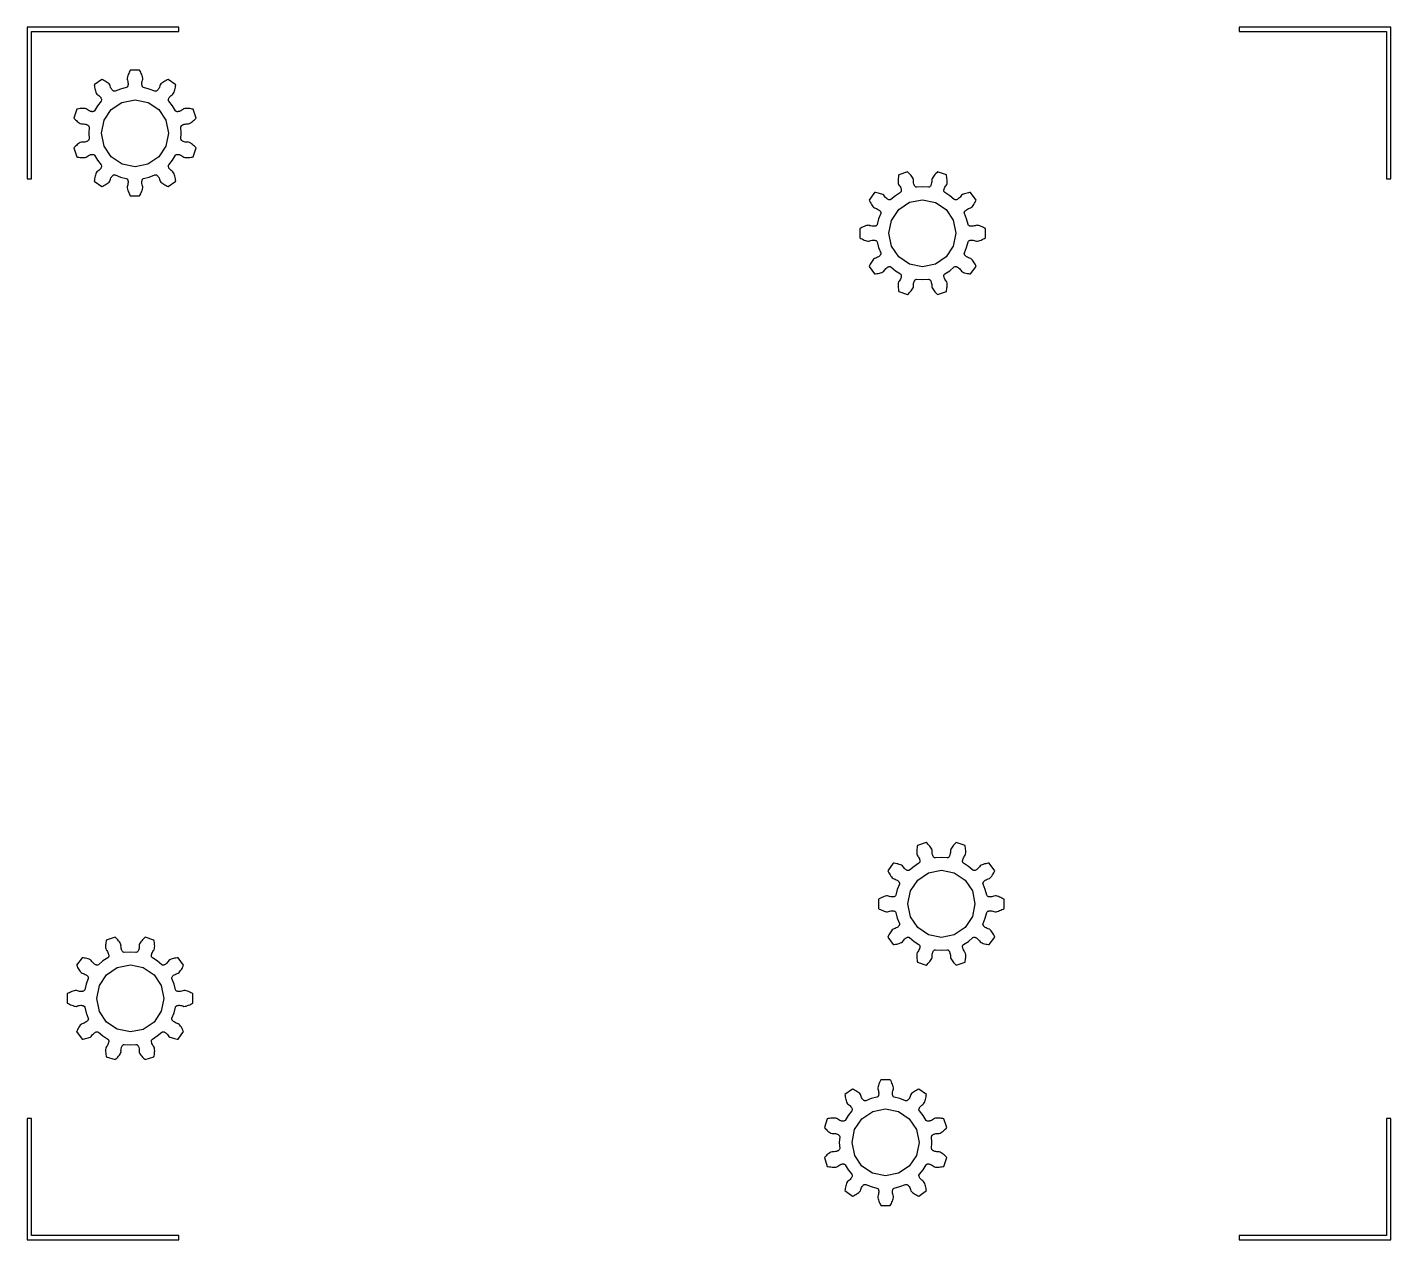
# Model space of a CAD drawing. Extents: x 0 to 6.75, y 0 to 6.
import ezdxf

# ---------------------------------------------------------------- set-up
doc = ezdxf.new("R2010")
doc.units = 0
doc.layers.add('Layer_1', color=7, linetype='CONTINUOUS')

msp = doc.modelspace()

# ---------------------------------------------------------------- linework, layer by layer
at = {"layer": 'Layer_1', "color": 7}
for points in [[(0, 6), (0, 5.249988), (0.021249, 5.249988), (0.021249, 5.97871), (0.750012, 5.97871), (0.750012, 6), (0, 6), (0, 6)], [(5.999988, 6), (5.999988, 5.97871), (6.728751, 5.97871), (6.728751, 5.249988), (6.75, 5.249988), (6.75, 5.989334), (6.75, 6), (5.999988, 6), (5.999988, 6)], [(0.000007, 0.599984), (0.000007, 0), (0.750018, 0), (0.750018, 0.021249), (0.021256, 0.021249), (0.021256, 0.599984), (0.000007, 0.599984), (0.000007, 0.599984)], [(6.728751, 0.599984), (6.728751, 0.021249), (5.999988, 0.021249), (5.999988, 0), (6.75, 0), (6.75, 0.599984), (6.728751, 0.599984), (6.728751, 0.599984)]]:
    msp.add_lwpolyline(points, close=True, dxfattribs=at)
for points in [[(0.83622, 5.550591), (0.821888, 5.594578), (0.817037, 5.595566), (0.810588, 5.59661), (0.804194, 5.597372), (0.797965, 5.597824), (0.791792, 5.598106), (0.785783, 5.598106), (0.779885, 5.597654), (0.774483, 5.596046), (0.770019, 5.592631), (0.765444, 5.589487), (0.760593, 5.586834), (0.755577, 5.584689), (0.752932, 5.583758), (0.750175, 5.582996), (0.747364, 5.582488), (0.744388, 5.582206), (0.742844, 5.582206), (0.74119, 5.582488), (0.739426, 5.582939), (0.737442, 5.583758), (0.734245, 5.586842), (0.718756, 5.611263), (0.700291, 5.633587), (0.69836, 5.637555), (0.698191, 5.6397), (0.698304, 5.641506), (0.698634, 5.643171), (0.699074, 5.644667), (0.700178, 5.647489), (0.701555, 5.649973), (0.703042, 5.652287), (0.704696, 5.654545), (0.708389, 5.658679), (0.712413, 5.662427), (0.716768, 5.665899), (0.721398, 5.669096), (0.724595, 5.673614), (0.726855, 5.679183), (0.728786, 5.684861), (0.73055, 5.690813), (0.732037, 5.696878), (0.73325, 5.70316), (0.734244, 5.709609), (0.734851, 5.714517), (0.697423, 5.741746), (0.692903, 5.739601), (0.687115, 5.73668), (0.681493, 5.733592), (0.676201, 5.730341), (0.67102, 5.72687), (0.666279, 5.723176), (0.661704, 5.719318), (0.658342, 5.714906), (0.656688, 5.709505), (0.654814, 5.704323), (0.652443, 5.699308), (0.649689, 5.694567), (0.648092, 5.692309), (0.646328, 5.690108), (0.644287, 5.688019), (0.642027, 5.686156), (0.640759, 5.685282), (0.639326, 5.684463), (0.637618, 5.683758), (0.635524, 5.68325), (0.631115, 5.683899), (0.604215, 5.694538), (0.576159, 5.701704), (0.572245, 5.703849), (0.570868, 5.705458), (0.569874, 5.707066), (0.569214, 5.708562), (0.568664, 5.710058), (0.568003, 5.71288), (0.567563, 5.715747), (0.567394, 5.71857), (0.567394, 5.721335), (0.56789, 5.72685), (0.568994, 5.732252), (0.570481, 5.737597), (0.572301, 5.742945), (0.572132, 5.748457), (0.570698, 5.754245), (0.568934, 5.760031), (0.56684, 5.765819), (0.56447, 5.771608), (0.561769, 5.77745), (0.558792, 5.783238), (0.556368, 5.787593), (0.510121, 5.787593), (0.507697, 5.783238), (0.50472, 5.77745), (0.502019, 5.771608), (0.499649, 5.765819), (0.497498, 5.760031), (0.495734, 5.754245), (0.494357, 5.748457), (0.494131, 5.742945), (0.496062, 5.737597), (0.497495, 5.732252), (0.498542, 5.72685), (0.499149, 5.721335), (0.499149, 5.71857), (0.498923, 5.715747), (0.498537, 5.71288), (0.49782, 5.710058), (0.49727, 5.708562), (0.496609, 5.707066), (0.495616, 5.705458), (0.494238, 5.703849), (0.490325, 5.701704), (0.462323, 5.694538), (0.435369, 5.683899), (0.430959, 5.68325), (0.428865, 5.683758), (0.427211, 5.684463), (0.425777, 5.685282), (0.424454, 5.686156), (0.422193, 5.688019), (0.420153, 5.690108), (0.418389, 5.692309), (0.416791, 5.694567), (0.41398, 5.699308), (0.411666, 5.704323), (0.409792, 5.709505), (0.408195, 5.714906), (0.404777, 5.719318), (0.400257, 5.723176), (0.395462, 5.72687), (0.390335, 5.730341), (0.384989, 5.733592), (0.379421, 5.73668), (0.373578, 5.739601), (0.369058, 5.741746), (0.331631, 5.714517), (0.332238, 5.709609), (0.333285, 5.70316), (0.334442, 5.696878), (0.335929, 5.690813), (0.337693, 5.684861), (0.339624, 5.679183), (0.341884, 5.673614), (0.345026, 5.669096), (0.349711, 5.665899), (0.354066, 5.662427), (0.35809, 5.658679), (0.361728, 5.654545), (0.363435, 5.652287), (0.364923, 5.649973), (0.3663, 5.647489), (0.367403, 5.644667), (0.36779, 5.643171), (0.36812, 5.641506), (0.368346, 5.6397), (0.36812, 5.637555), (0.36619, 5.633587), (0.347724, 5.611263), (0.332235, 5.586842), (0.328983, 5.583758), (0.326999, 5.582939), (0.325235, 5.582488), (0.323637, 5.582206), (0.32204, 5.582206), (0.319063, 5.582488), (0.316252, 5.582996), (0.313552, 5.583758), (0.310907, 5.584689), (0.305891, 5.586834), (0.30104, 5.589487), (0.29641, 5.592631), (0.292001, 5.596046), (0.286599, 5.597654), (0.280701, 5.598106), (0.274692, 5.598106), (0.268464, 5.597824), (0.262235, 5.597372), (0.255896, 5.59661), (0.249391, 5.595566), (0.244596, 5.594578), (0.230264, 5.550591), (0.233682, 5.546953), (0.238257, 5.542322), (0.242942, 5.537967), (0.247738, 5.533889), (0.252589, 5.530085), (0.25755, 5.526667), (0.262621, 5.523526), (0.267857, 5.521691), (0.27348, 5.521974), (0.279047, 5.521691), (0.284504, 5.521042), (0.289906, 5.519885), (0.29255, 5.519123), (0.295195, 5.518023), (0.297729, 5.516809), (0.300266, 5.5152), (0.301533, 5.514269), (0.302691, 5.513168), (0.303904, 5.511729), (0.305061, 5.509923), (0.305832, 5.505512), (0.304014, 5.476683), (0.305832, 5.447744), (0.305061, 5.443389), (0.303904, 5.441583), (0.302691, 5.4402), (0.301533, 5.439099), (0.300266, 5.438168), (0.297729, 5.436503), (0.295195, 5.435233), (0.29255, 5.434245), (0.289906, 5.433426), (0.284504, 5.432269), (0.279047, 5.431564), (0.27348, 5.431282), (0.267857, 5.431564), (0.262621, 5.429758), (0.25755, 5.426614), (0.252589, 5.423142), (0.247738, 5.419338), (0.242942, 5.41526), (0.238257, 5.410905), (0.233682, 5.406274), (0.230264, 5.402636), (0.244596, 5.358649), (0.249391, 5.357661), (0.255896, 5.356673), (0.262235, 5.355855), (0.268464, 5.355403), (0.274692, 5.355121), (0.280701, 5.355403), (0.286599, 5.355855), (0.292001, 5.357464), (0.29641, 5.360881), (0.30104, 5.363969), (0.305891, 5.366622), (0.310907, 5.368823), (0.313552, 5.369754), (0.316252, 5.37046), (0.319063, 5.370968), (0.32204, 5.37125), (0.323637, 5.37125), (0.325235, 5.370968), (0.326999, 5.37046), (0.328983, 5.369641), (0.332235, 5.366554), (0.347724, 5.34219), (0.36619, 5.319866), (0.36812, 5.315841), (0.368346, 5.313696), (0.36812, 5.31189), (0.36779, 5.310282), (0.367403, 5.308786), (0.3663, 5.305964), (0.364923, 5.30348), (0.363435, 5.301053), (0.361728, 5.298852), (0.35809, 5.294773), (0.354066, 5.291026), (0.349711, 5.287554), (0.345026, 5.284357), (0.341884, 5.279782), (0.339624, 5.27427), (0.337693, 5.268592), (0.335929, 5.262637), (0.334442, 5.256518), (0.333285, 5.250236), (0.332238, 5.243787), (0.331631, 5.238879), (0.369058, 5.211707), (0.373578, 5.213795), (0.379421, 5.216716), (0.384989, 5.219804), (0.390335, 5.223109), (0.395462, 5.226583), (0.400257, 5.230221), (0.404777, 5.234079), (0.408195, 5.23849), (0.409792, 5.243945), (0.411666, 5.249127), (0.41398, 5.254145), (0.416791, 5.258883), (0.418389, 5.261141), (0.420153, 5.263286), (0.422193, 5.265374), (0.424454, 5.267237), (0.425777, 5.268168), (0.427211, 5.268987), (0.428865, 5.269636), (0.430959, 5.270144), (0.435369, 5.269523), (0.462323, 5.258886), (0.490325, 5.251664), (0.494238, 5.249576), (0.495616, 5.247967), (0.496609, 5.246358), (0.49727, 5.244862), (0.49782, 5.243367), (0.498537, 5.240499), (0.498923, 5.237677), (0.499149, 5.23481), (0.499149, 5.232044), (0.498542, 5.226586), (0.497495, 5.221128), (0.496062, 5.215782), (0.494131, 5.210491), (0.494357, 5.204922), (0.495734, 5.199134), (0.497498, 5.193348), (0.499649, 5.18756), (0.502019, 5.181772), (0.50472, 5.17593), (0.507697, 5.170141), (0.510121, 5.165843), (0.556368, 5.165843), (0.558792, 5.170141), (0.561769, 5.17593), (0.56447, 5.181772), (0.56684, 5.18756), (0.568934, 5.193348), (0.570698, 5.199134), (0.572132, 5.204922), (0.572301, 5.210491), (0.570481, 5.215782), (0.568994, 5.221128), (0.56789, 5.226586), (0.567394, 5.232044), (0.567394, 5.23481), (0.567563, 5.237677), (0.568003, 5.240499), (0.568664, 5.243367), (0.569214, 5.244862), (0.569874, 5.246358), (0.570868, 5.247967), (0.572245, 5.249576), (0.576159, 5.251664), (0.604215, 5.258886), (0.631115, 5.269523), (0.635524, 5.270144), (0.637618, 5.269636), (0.639326, 5.268987), (0.640759, 5.268168), (0.642027, 5.267237), (0.644287, 5.265374), (0.646328, 5.263286), (0.648092, 5.261141), (0.649689, 5.258883), (0.652443, 5.254145), (0.654814, 5.249127), (0.656688, 5.243945), (0.658342, 5.23849), (0.661704, 5.234079), (0.666279, 5.230221), (0.67102, 5.226583), (0.676201, 5.223109), (0.681493, 5.219804), (0.687115, 5.216716), (0.692903, 5.213795), (0.697423, 5.211707), (0.734851, 5.238879), (0.734244, 5.243787), (0.73325, 5.250236), (0.732037, 5.256518), (0.73055, 5.262637), (0.728786, 5.268592), (0.726855, 5.27427), (0.724595, 5.279782), (0.721398, 5.284357), (0.716768, 5.287554), (0.712413, 5.291026), (0.708389, 5.294773), (0.704696, 5.298852), (0.703042, 5.301053), (0.701555, 5.30348), (0.700178, 5.305964), (0.699074, 5.308786), (0.698634, 5.310282), (0.698304, 5.31189), (0.698191, 5.313696), (0.69836, 5.315841), (0.700291, 5.319866), (0.718756, 5.34219), (0.734245, 5.366554), (0.737442, 5.369641), (0.739426, 5.37046), (0.74119, 5.370968), (0.742844, 5.37125), (0.744388, 5.37125), (0.747364, 5.370968), (0.750175, 5.37046), (0.752932, 5.369754), (0.755577, 5.368823), (0.760593, 5.366622), (0.765444, 5.363969), (0.770019, 5.360881), (0.774483, 5.357464), (0.779885, 5.355855), (0.785783, 5.355403), (0.791792, 5.355121), (0.797965, 5.355403), (0.804194, 5.355855), (0.810588, 5.356673), (0.817037, 5.357661), (0.821888, 5.358649), (0.83622, 5.402636), (0.832802, 5.406274), (0.828172, 5.410905), (0.823542, 5.41526), (0.818746, 5.419338), (0.81384, 5.423142), (0.808935, 5.426614), (0.803863, 5.429758), (0.798627, 5.431564), (0.792949, 5.431282), (0.787437, 5.431564), (0.78198, 5.432269), (0.776578, 5.433426), (0.773934, 5.434245), (0.771289, 5.435233), (0.768755, 5.436503), (0.766218, 5.438168), (0.764951, 5.439099), (0.763737, 5.4402), (0.76258, 5.441583), (0.761476, 5.443389), (0.760706, 5.447744), (0.762526, 5.476683), (0.760706, 5.505512), (0.761476, 5.509923), (0.76258, 5.511729), (0.763737, 5.513168), (0.764951, 5.514269), (0.766218, 5.5152), (0.768755, 5.516809), (0.771289, 5.518023), (0.773934, 5.519123), (0.776578, 5.519885), (0.78198, 5.521042), (0.787437, 5.521691), (0.792949, 5.521974), (0.798627, 5.521691), (0.803863, 5.523526), (0.808935, 5.526667), (0.81384, 5.530085), (0.818746, 5.533889), (0.823542, 5.537967), (0.828172, 5.542322), (0.832802, 5.546953), (0.83622, 5.550591), (0.83622, 5.550591)], [(0.699243, 5.475624), (0.686629, 5.412138), (0.650678, 5.358312), (0.596865, 5.322343), (0.533382, 5.309709), (0.469899, 5.322343), (0.416085, 5.358312), (0.380135, 5.412138), (0.367521, 5.475624), (0.380559, 5.540183), (0.416104, 5.592902), (0.468824, 5.628448), (0.533382, 5.641486), (0.59794, 5.628448), (0.650659, 5.592902), (0.686205, 5.540183), (0.699243, 5.475624), (0.699243, 5.475624)], [(4.506373, 4.677891), (4.55036, 4.692223), (4.551348, 4.697073), (4.552392, 4.703523), (4.553154, 4.709917), (4.553606, 4.716146), (4.553888, 4.722319), (4.553888, 4.728328), (4.553436, 4.734225), (4.551828, 4.739627), (4.548413, 4.744092), (4.545269, 4.748667), (4.542616, 4.753518), (4.540471, 4.758534), (4.53954, 4.761179), (4.538778, 4.763936), (4.53827, 4.766747), (4.537988, 4.769723), (4.537988, 4.771267), (4.53827, 4.772921), (4.538721, 4.774685), (4.53954, 4.776669), (4.542624, 4.779866), (4.567045, 4.795355), (4.589369, 4.81382), (4.593337, 4.815751), (4.595482, 4.81592), (4.597288, 4.815807), (4.598953, 4.815477), (4.600449, 4.815037), (4.603271, 4.813933), (4.605755, 4.812556), (4.608069, 4.811069), (4.610327, 4.809415), (4.614461, 4.805722), (4.618209, 4.801698), (4.621681, 4.797343), (4.624878, 4.792713), (4.629396, 4.789516), (4.634965, 4.787256), (4.640643, 4.785325), (4.646595, 4.783561), (4.65266, 4.782074), (4.658942, 4.78086), (4.665391, 4.779867), (4.670299, 4.77926), (4.697528, 4.816688), (4.695383, 4.821208), (4.692462, 4.826996), (4.689374, 4.832618), (4.686123, 4.83791), (4.682652, 4.843091), (4.678958, 4.847831), (4.6751, 4.852407), (4.670688, 4.855769), (4.665287, 4.857423), (4.660105, 4.859297), (4.65509, 4.861667), (4.650349, 4.864422), (4.648091, 4.866019), (4.64589, 4.867783), (4.643801, 4.869824), (4.641938, 4.872084), (4.641064, 4.873351), (4.640245, 4.874785), (4.63954, 4.876493), (4.639032, 4.878587), (4.639681, 4.882996), (4.65032, 4.909896), (4.657486, 4.937952), (4.659631, 4.941866), (4.66124, 4.943243), (4.662848, 4.944237), (4.664344, 4.944897), (4.66584, 4.945447), (4.668662, 4.946108), (4.671529, 4.946548), (4.674352, 4.946717), (4.677117, 4.946717), (4.682632, 4.946221), (4.688034, 4.945117), (4.693379, 4.94363), (4.698727, 4.94181), (4.704239, 4.941979), (4.710027, 4.943413), (4.715813, 4.945176), (4.721601, 4.947271), (4.72739, 4.949641), (4.733232, 4.952342), (4.73902, 4.955319), (4.743375, 4.957743), (4.743375, 5.00399), (4.73902, 5.006414), (4.733232, 5.009391), (4.72739, 5.012092), (4.721601, 5.014462), (4.715813, 5.016613), (4.710027, 5.018377), (4.704239, 5.019754), (4.698727, 5.01998), (4.693379, 5.018049), (4.688034, 5.016616), (4.682632, 5.015569), (4.677117, 5.014962), (4.674352, 5.014962), (4.671529, 5.015188), (4.668662, 5.015574), (4.66584, 5.016291), (4.664344, 5.016841), (4.662848, 5.017502), (4.66124, 5.018495), (4.659631, 5.019872), (4.657486, 5.023786), (4.65032, 5.051788), (4.639681, 5.078742), (4.639032, 5.083152), (4.63954, 5.085246), (4.640245, 5.0869), (4.641064, 5.088334), (4.641938, 5.089657), (4.643801, 5.091918), (4.64589, 5.093958), (4.648091, 5.095722), (4.650349, 5.09732), (4.65509, 5.100131), (4.660105, 5.102445), (4.665287, 5.104319), (4.670688, 5.105916), (4.6751, 5.109334), (4.678958, 5.113854), (4.682652, 5.118649), (4.686123, 5.123776), (4.689374, 5.129122), (4.692462, 5.134689), (4.695383, 5.140533), (4.697528, 5.145052), (4.670299, 5.18248), (4.665391, 5.181873), (4.658942, 5.180826), (4.65266, 5.179669), (4.646595, 5.178182), (4.640643, 5.176418), (4.634965, 5.174487), (4.629396, 5.172227), (4.624878, 5.169085), (4.621681, 5.1644), (4.618209, 5.160045), (4.614461, 5.156021), (4.610327, 5.152383), (4.608069, 5.150676), (4.605755, 5.149188), (4.603271, 5.147811), (4.600449, 5.146708), (4.598953, 5.146321), (4.597288, 5.145991), (4.595482, 5.145765), (4.593337, 5.145991), (4.589369, 5.147921), (4.567045, 5.166387), (4.542624, 5.181876), (4.53954, 5.185128), (4.538721, 5.187112), (4.53827, 5.188876), (4.537988, 5.190474), (4.537988, 5.192071), (4.53827, 5.195048), (4.538778, 5.197858), (4.53954, 5.200559), (4.540471, 5.203204), (4.542616, 5.20822), (4.545269, 5.21307), (4.548413, 5.217701), (4.551828, 5.22211), (4.553436, 5.227512), (4.553888, 5.23341), (4.553888, 5.239418), (4.553606, 5.245647), (4.553154, 5.251876), (4.552392, 5.258215), (4.551348, 5.264719), (4.55036, 5.269515), (4.506373, 5.283846), (4.502735, 5.280429), (4.498104, 5.275854), (4.493749, 5.271168), (4.489671, 5.266373), (4.485867, 5.261522), (4.482449, 5.256561), (4.479308, 5.25149), (4.477473, 5.246254), (4.477756, 5.240631), (4.477473, 5.235064), (4.476824, 5.229607), (4.475667, 5.224205), (4.474905, 5.221561), (4.473805, 5.218916), (4.472591, 5.216382), (4.470982, 5.213845), (4.470051, 5.212577), (4.46895, 5.21142), (4.467511, 5.210207), (4.465705, 5.20905), (4.461294, 5.208279), (4.432465, 5.210097), (4.403526, 5.208279), (4.399171, 5.20905), (4.397365, 5.210207), (4.395982, 5.21142), (4.394881, 5.212577), (4.39395, 5.213845), (4.392285, 5.216382), (4.391015, 5.218916), (4.390027, 5.221561), (4.389208, 5.224205), (4.388051, 5.229607), (4.387346, 5.235064), (4.387064, 5.240631), (4.387346, 5.246254), (4.38554, 5.25149), (4.382396, 5.256561), (4.378924, 5.261522), (4.37512, 5.266373), (4.371042, 5.271168), (4.366687, 5.275854), (4.362056, 5.280429), (4.358418, 5.283846), (4.314431, 5.269515), (4.313443, 5.264719), (4.312455, 5.258215), (4.311637, 5.251876), (4.311185, 5.245647), (4.310903, 5.239418), (4.311185, 5.23341), (4.311637, 5.227512), (4.313245, 5.22211), (4.316663, 5.217701), (4.319751, 5.21307), (4.322404, 5.20822), (4.324605, 5.203204), (4.325536, 5.200559), (4.326242, 5.197858), (4.32675, 5.195048), (4.327032, 5.192071), (4.327032, 5.190474), (4.32675, 5.188876), (4.326242, 5.187112), (4.325423, 5.185128), (4.322336, 5.181876), (4.297972, 5.166387), (4.275648, 5.147921), (4.271623, 5.145991), (4.269478, 5.145765), (4.267672, 5.145991), (4.266064, 5.146321), (4.264568, 5.146708), (4.261746, 5.147811), (4.259262, 5.149188), (4.256835, 5.150676), (4.254634, 5.152383), (4.250555, 5.156021), (4.246808, 5.160045), (4.243336, 5.1644), (4.240139, 5.169085), (4.235564, 5.172227), (4.230052, 5.174487), (4.224374, 5.176418), (4.218419, 5.178182), (4.2123, 5.179669), (4.206018, 5.180826), (4.199569, 5.181873), (4.194661, 5.18248), (4.167489, 5.145052), (4.169577, 5.140533), (4.172498, 5.134689), (4.175586, 5.129122), (4.178891, 5.123776), (4.182365, 5.118649), (4.186003, 5.113854), (4.189861, 5.109334), (4.194272, 5.105916), (4.199727, 5.104319), (4.204909, 5.102445), (4.209927, 5.100131), (4.214665, 5.09732), (4.216923, 5.095722), (4.219068, 5.093958), (4.221156, 5.091918), (4.223019, 5.089657), (4.22395, 5.088334), (4.224769, 5.0869), (4.225418, 5.085246), (4.225926, 5.083152), (4.225305, 5.078742), (4.214668, 5.051788), (4.207446, 5.023786), (4.205358, 5.019872), (4.203749, 5.018495), (4.20214, 5.017502), (4.200644, 5.016841), (4.199149, 5.016291), (4.196281, 5.015574), (4.193459, 5.015188), (4.190592, 5.014962), (4.187826, 5.014962), (4.182368, 5.015569), (4.17691, 5.016616), (4.171564, 5.018049), (4.166273, 5.01998), (4.160704, 5.019754), (4.154916, 5.018377), (4.14913, 5.016613), (4.143342, 5.014462), (4.137554, 5.012092), (4.131712, 5.009391), (4.125923, 5.006414), (4.121625, 5.00399), (4.121625, 4.957743), (4.125923, 4.955319), (4.131712, 4.952342), (4.137554, 4.949641), (4.143342, 4.947271), (4.14913, 4.945176), (4.154916, 4.943413), (4.160704, 4.941979), (4.166273, 4.94181), (4.171564, 4.94363), (4.17691, 4.945117), (4.182368, 4.946221), (4.187826, 4.946717), (4.190592, 4.946717), (4.193459, 4.946548), (4.196281, 4.946108), (4.199149, 4.945447), (4.200644, 4.944897), (4.20214, 4.944237), (4.203749, 4.943243), (4.205358, 4.941866), (4.207446, 4.937952), (4.214668, 4.909896), (4.225305, 4.882996), (4.225926, 4.878587), (4.225418, 4.876493), (4.224769, 4.874785), (4.22395, 4.873351), (4.223019, 4.872084), (4.221156, 4.869824), (4.219068, 4.867783), (4.216923, 4.866019), (4.214665, 4.864422), (4.209927, 4.861667), (4.204909, 4.859297), (4.199727, 4.857423), (4.194272, 4.855769), (4.189861, 4.852407), (4.186003, 4.847831), (4.182365, 4.843091), (4.178891, 4.83791), (4.175586, 4.832618), (4.172498, 4.826996), (4.169577, 4.821208), (4.167489, 4.816688), (4.194661, 4.77926), (4.199569, 4.779867), (4.206018, 4.78086), (4.2123, 4.782074), (4.218419, 4.783561), (4.224374, 4.785325), (4.230052, 4.787256), (4.235564, 4.789516), (4.240139, 4.792713), (4.243336, 4.797343), (4.246808, 4.801698), (4.250555, 4.805722), (4.254634, 4.809415), (4.256835, 4.811069), (4.259262, 4.812556), (4.261746, 4.813933), (4.264568, 4.815037), (4.266064, 4.815477), (4.267672, 4.815807), (4.269478, 4.81592), (4.271623, 4.815751), (4.275648, 4.81382), (4.297972, 4.795355), (4.322336, 4.779866), (4.325423, 4.776669), (4.326242, 4.774685), (4.32675, 4.772921), (4.327032, 4.771267), (4.327032, 4.769723), (4.32675, 4.766747), (4.326242, 4.763936), (4.325536, 4.761179), (4.324605, 4.758534), (4.322404, 4.753518), (4.319751, 4.748667), (4.316663, 4.744092), (4.313245, 4.739627), (4.311637, 4.734225), (4.311185, 4.728328), (4.310903, 4.722319), (4.311185, 4.716146), (4.311637, 4.709917), (4.312455, 4.703523), (4.313443, 4.697073), (4.314431, 4.692223), (4.358418, 4.677891), (4.362056, 4.681309), (4.366687, 4.685939), (4.371042, 4.690569), (4.37512, 4.695365), (4.378924, 4.700271), (4.382396, 4.705176), (4.38554, 4.710248), (4.387346, 4.715484), (4.387064, 4.721162), (4.387346, 4.726674), (4.388051, 4.732131), (4.389208, 4.737533), (4.390027, 4.740177), (4.391015, 4.742822), (4.392285, 4.745356), (4.39395, 4.747893), (4.394881, 4.74916), (4.395982, 4.750374), (4.397365, 4.751531), (4.399171, 4.752635), (4.403526, 4.753405), (4.432465, 4.751585), (4.461294, 4.753405), (4.465705, 4.752635), (4.467511, 4.751531), (4.46895, 4.750374), (4.470051, 4.74916), (4.470982, 4.747893), (4.472591, 4.745356), (4.473805, 4.742822), (4.474905, 4.740177), (4.475667, 4.737533), (4.476824, 4.732131), (4.477473, 4.726674), (4.477756, 4.721162), (4.477473, 4.715484), (4.479308, 4.710248), (4.482449, 4.705176), (4.485867, 4.700271), (4.489671, 4.695365), (4.493749, 4.690569), (4.498104, 4.685939), (4.502735, 4.681309), (4.506373, 4.677891), (4.506373, 4.677891)], [(4.431406, 4.814868), (4.367919, 4.827482), (4.314094, 4.863432), (4.278125, 4.917246), (4.265491, 4.980729), (4.278125, 5.044212), (4.314094, 5.098026), (4.36792, 5.133976), (4.431406, 5.14659), (4.495965, 5.133552), (4.548684, 5.098007), (4.58423, 5.045287), (4.597268, 4.980729), (4.58423, 4.916171), (4.548684, 4.863451), (4.495965, 4.827906), (4.431406, 4.814868), (4.431406, 4.814868)], [(4.450852, 1.965107), (4.406865, 1.950775), (4.405877, 1.945924), (4.404833, 1.939475), (4.404071, 1.933081), (4.40362, 1.926852), (4.403337, 1.920679), (4.403337, 1.91467), (4.403789, 1.908772), (4.405398, 1.90337), (4.408813, 1.898906), (4.411956, 1.894331), (4.414609, 1.88948), (4.416754, 1.884464), (4.417686, 1.881819), (4.418448, 1.879062), (4.418956, 1.876251), (4.419238, 1.873275), (4.419238, 1.871731), (4.418956, 1.870077), (4.418504, 1.868313), (4.417686, 1.866329), (4.414601, 1.863132), (4.39018, 1.847643), (4.367856, 1.829178), (4.363888, 1.827247), (4.361744, 1.827078), (4.359937, 1.827191), (4.358272, 1.827521), (4.356776, 1.827961), (4.353954, 1.829065), (4.351471, 1.830442), (4.349156, 1.831929), (4.346899, 1.833583), (4.342764, 1.837276), (4.339016, 1.8413), (4.335545, 1.845655), (4.332347, 1.850285), (4.327829, 1.853482), (4.322261, 1.855742), (4.316582, 1.857673), (4.31063, 1.859437), (4.304565, 1.860924), (4.298283, 1.862137), (4.291834, 1.863131), (4.286926, 1.863738), (4.259698, 1.82631), (4.261842, 1.82179), (4.264763, 1.816002), (4.267851, 1.81038), (4.271102, 1.805088), (4.274574, 1.799907), (4.278268, 1.795166), (4.282126, 1.790591), (4.286537, 1.787229), (4.291939, 1.785575), (4.29712, 1.783701), (4.302135, 1.78133), (4.306877, 1.778576), (4.309134, 1.776979), (4.311336, 1.775215), (4.313424, 1.773174), (4.315287, 1.770914), (4.316162, 1.769646), (4.31698, 1.768213), (4.317686, 1.766505), (4.318194, 1.764411), (4.317545, 1.760002), (4.306905, 1.733102), (4.299739, 1.705046), (4.297594, 1.701132), (4.295986, 1.699755), (4.294377, 1.698761), (4.292881, 1.698101), (4.291386, 1.697551), (4.288563, 1.69689), (4.285696, 1.69645), (4.282874, 1.696281), (4.280108, 1.696281), (4.274593, 1.696777), (4.269192, 1.697881), (4.263846, 1.699368), (4.258498, 1.701188), (4.252986, 1.701019), (4.247198, 1.699585), (4.241412, 1.697822), (4.235624, 1.695727), (4.229836, 1.693357), (4.223994, 1.690656), (4.218205, 1.687679), (4.213851, 1.685255), (4.213851, 1.639008), (4.218205, 1.636584), (4.223994, 1.633607), (4.229836, 1.630906), (4.235624, 1.628536), (4.241412, 1.626385), (4.247198, 1.624621), (4.252986, 1.623244), (4.258498, 1.623018), (4.263846, 1.624949), (4.269192, 1.626382), (4.274593, 1.627429), (4.280108, 1.628036), (4.282874, 1.628036), (4.285696, 1.62781), (4.288563, 1.627424), (4.291386, 1.626707), (4.292881, 1.626157), (4.294377, 1.625496), (4.295986, 1.624503), (4.297594, 1.623125), (4.299739, 1.619212), (4.306905, 1.59121), (4.317545, 1.564256), (4.318194, 1.559846), (4.317686, 1.557752), (4.31698, 1.556098), (4.316162, 1.554664), (4.315287, 1.553341), (4.313424, 1.55108), (4.311336, 1.54904), (4.309134, 1.547276), (4.306877, 1.545678), (4.302135, 1.542867), (4.29712, 1.540553), (4.291939, 1.538679), (4.286537, 1.537082), (4.282126, 1.533664), (4.278268, 1.529144), (4.274574, 1.524349), (4.271102, 1.519222), (4.267851, 1.513876), (4.264763, 1.508308), (4.261842, 1.502465), (4.259698, 1.497946), (4.286926, 1.460518), (4.291834, 1.461125), (4.298283, 1.462172), (4.304565, 1.463329), (4.31063, 1.464816), (4.316582, 1.46658), (4.322261, 1.468511), (4.327829, 1.470771), (4.332347, 1.473913), (4.335545, 1.478598), (4.339016, 1.482953), (4.342764, 1.486977), (4.346899, 1.490615), (4.349156, 1.492322), (4.351471, 1.49381), (4.353954, 1.495187), (4.356776, 1.49629), (4.358272, 1.496677), (4.359937, 1.497007), (4.361744, 1.497233), (4.363888, 1.497007), (4.367856, 1.495077), (4.39018, 1.476611), (4.414601, 1.461122), (4.417686, 1.45787), (4.418504, 1.455886), (4.418956, 1.454122), (4.419238, 1.452524), (4.419238, 1.450927), (4.418956, 1.44795), (4.418448, 1.445139), (4.417686, 1.442439), (4.416754, 1.439794), (4.414609, 1.434778), (4.411956, 1.429927), (4.408813, 1.425297), (4.405398, 1.420888), (4.403789, 1.415486), (4.403337, 1.409588), (4.403337, 1.403579), (4.40362, 1.397351), (4.404071, 1.391122), (4.404833, 1.384783), (4.405877, 1.378278), (4.406865, 1.373483), (4.450852, 1.359151), (4.45449, 1.362569), (4.459121, 1.367144), (4.463476, 1.371829), (4.467554, 1.376625), (4.471359, 1.381476), (4.474776, 1.386437), (4.477917, 1.391508), (4.479752, 1.396744), (4.47947, 1.402367), (4.479752, 1.407934), (4.480401, 1.413391), (4.481558, 1.418793), (4.48232, 1.421437), (4.483421, 1.424082), (4.484634, 1.426616), (4.486243, 1.429153), (4.487174, 1.43042), (4.488275, 1.431578), (4.489714, 1.432791), (4.491521, 1.433948), (4.495932, 1.434719), (4.524761, 1.432901), (4.5537, 1.434719), (4.558054, 1.433948), (4.559861, 1.432791), (4.561244, 1.431578), (4.562344, 1.43042), (4.563276, 1.429153), (4.564941, 1.426616), (4.566211, 1.424082), (4.567198, 1.421437), (4.568017, 1.418793), (4.569174, 1.413391), (4.56988, 1.407934), (4.570162, 1.402367), (4.56988, 1.396744), (4.571686, 1.391508), (4.57483, 1.386437), (4.578301, 1.381476), (4.582105, 1.376625), (4.586184, 1.371829), (4.590538, 1.367144), (4.59517, 1.362569), (4.598807, 1.359151), (4.642795, 1.373483), (4.643782, 1.378278), (4.64477, 1.384783), (4.645589, 1.391122), (4.64604, 1.397351), (4.646322, 1.403579), (4.64604, 1.409588), (4.645589, 1.415486), (4.64398, 1.420888), (4.640562, 1.425297), (4.637475, 1.429927), (4.634822, 1.434778), (4.63262, 1.439794), (4.631689, 1.442439), (4.630984, 1.445139), (4.630476, 1.44795), (4.630193, 1.450927), (4.630193, 1.452524), (4.630476, 1.454122), (4.630984, 1.455886), (4.631802, 1.45787), (4.634889, 1.461122), (4.659254, 1.476611), (4.681577, 1.495077), (4.685602, 1.497007), (4.687747, 1.497233), (4.689553, 1.497007), (4.691162, 1.496677), (4.692658, 1.49629), (4.69548, 1.495187), (4.697963, 1.49381), (4.70039, 1.492322), (4.702592, 1.490615), (4.70667, 1.486977), (4.710418, 1.482953), (4.713889, 1.478598), (4.717087, 1.473913), (4.721661, 1.470771), (4.727173, 1.468511), (4.732852, 1.46658), (4.738806, 1.464816), (4.744925, 1.463329), (4.751207, 1.462172), (4.757656, 1.461125), (4.762564, 1.460518), (4.789736, 1.497946), (4.787648, 1.502465), (4.784727, 1.508308), (4.781639, 1.513876), (4.778335, 1.519222), (4.77486, 1.524349), (4.771223, 1.529144), (4.767365, 1.533664), (4.762953, 1.537082), (4.757498, 1.538679), (4.752316, 1.540553), (4.747299, 1.542867), (4.74256, 1.545678), (4.740302, 1.547276), (4.738157, 1.54904), (4.736069, 1.55108), (4.734206, 1.553341), (4.733275, 1.554664), (4.732456, 1.556098), (4.731807, 1.557752), (4.731299, 1.559846), (4.73192, 1.564256), (4.742557, 1.59121), (4.749779, 1.619212), (4.751868, 1.623125), (4.753476, 1.624503), (4.755085, 1.625496), (4.756581, 1.626157), (4.758077, 1.626707), (4.760944, 1.627424), (4.763766, 1.62781), (4.766634, 1.628036), (4.769399, 1.628036), (4.774858, 1.627429), (4.780316, 1.626382), (4.785661, 1.624949), (4.790953, 1.623018), (4.796521, 1.623244), (4.802309, 1.624621), (4.808095, 1.626385), (4.813883, 1.628536), (4.819672, 1.630906), (4.825514, 1.633607), (4.831302, 1.636584), (4.8356, 1.639008), (4.8356, 1.685255), (4.831302, 1.687679), (4.825514, 1.690656), (4.819672, 1.693357), (4.813883, 1.695727), (4.808095, 1.697822), (4.802309, 1.699585), (4.796521, 1.701019), (4.790953, 1.701188), (4.785661, 1.699368), (4.780316, 1.697881), (4.774858, 1.696777), (4.769399, 1.696281), (4.766634, 1.696281), (4.763766, 1.69645), (4.760944, 1.69689), (4.758077, 1.697551), (4.756581, 1.698101), (4.755085, 1.698761), (4.753476, 1.699755), (4.751868, 1.701132), (4.749779, 1.705046), (4.742557, 1.733102), (4.73192, 1.760002), (4.731299, 1.764411), (4.731807, 1.766505), (4.732456, 1.768213), (4.733275, 1.769646), (4.734206, 1.770914), (4.736069, 1.773174), (4.738157, 1.775215), (4.740302, 1.776979), (4.74256, 1.778576), (4.747299, 1.78133), (4.752316, 1.783701), (4.757498, 1.785575), (4.762953, 1.787229), (4.767365, 1.790591), (4.771223, 1.795166), (4.77486, 1.799907), (4.778335, 1.805088), (4.781639, 1.81038), (4.784727, 1.816002), (4.787648, 1.82179), (4.789736, 1.82631), (4.762564, 1.863738), (4.757656, 1.863131), (4.751207, 1.862137), (4.744925, 1.860924), (4.738806, 1.859437), (4.732852, 1.857673), (4.727173, 1.855742), (4.721661, 1.853482), (4.717087, 1.850285), (4.713889, 1.845655), (4.710418, 1.8413), (4.70667, 1.837276), (4.702592, 1.833583), (4.70039, 1.831929), (4.697963, 1.830442), (4.69548, 1.829065), (4.692658, 1.827961), (4.691162, 1.827521), (4.689553, 1.827191), (4.687747, 1.827078), (4.685602, 1.827247), (4.681577, 1.829178), (4.659254, 1.847643), (4.634889, 1.863132), (4.631802, 1.866329), (4.630984, 1.868313), (4.630476, 1.870077), (4.630193, 1.871731), (4.630193, 1.873275), (4.630476, 1.876251), (4.630984, 1.879062), (4.631689, 1.881819), (4.63262, 1.884464), (4.634822, 1.88948), (4.637475, 1.894331), (4.640562, 1.898906), (4.64398, 1.90337), (4.645589, 1.908772), (4.64604, 1.91467), (4.646322, 1.920679), (4.64604, 1.926852), (4.645589, 1.933081), (4.64477, 1.939475), (4.643782, 1.945924), (4.642795, 1.950775), (4.598807, 1.965107), (4.59517, 1.961689), (4.590538, 1.957059), (4.586184, 1.952429), (4.582105, 1.947633), (4.578301, 1.942727), (4.57483, 1.937822), (4.571686, 1.93275), (4.56988, 1.927514), (4.570162, 1.921836), (4.56988, 1.916324), (4.569174, 1.910867), (4.568017, 1.905465), (4.567198, 1.902821), (4.566211, 1.900176), (4.564941, 1.897642), (4.563276, 1.895105), (4.562344, 1.893838), (4.561244, 1.892624), (4.559861, 1.891467), (4.558054, 1.890363), (4.5537, 1.889593), (4.524761, 1.891413), (4.495932, 1.889593), (4.491521, 1.890363), (4.489714, 1.891467), (4.488275, 1.892624), (4.487174, 1.893838), (4.486243, 1.895105), (4.484634, 1.897642), (4.483421, 1.900176), (4.48232, 1.902821), (4.481558, 1.905465), (4.480401, 1.910867), (4.479752, 1.916324), (4.47947, 1.921836), (4.479752, 1.927514), (4.477917, 1.93275), (4.474776, 1.937822), (4.471359, 1.942727), (4.467554, 1.947633), (4.463476, 1.952429), (4.459121, 1.957059), (4.45449, 1.961689), (4.450852, 1.965107), (4.450852, 1.965107)], [(4.525819, 1.82813), (4.589306, 1.815516), (4.643132, 1.779565), (4.6791, 1.725752), (4.691735, 1.662269), (4.6791, 1.598786), (4.643132, 1.544972), (4.589306, 1.509022), (4.525819, 1.496408), (4.461261, 1.509446), (4.408541, 1.544991), (4.372995, 1.597711), (4.359957, 1.662269), (4.372995, 1.726827), (4.408541, 1.779546), (4.461261, 1.815092), (4.525819, 1.82813), (4.525819, 1.82813)], [(0.435279, 1.497018), (0.391292, 1.482687), (0.390304, 1.477836), (0.38926, 1.471387), (0.388498, 1.464993), (0.388046, 1.458764), (0.387764, 1.45259), (0.387764, 1.446582), (0.388215, 1.440684), (0.389824, 1.435282), (0.393239, 1.430817), (0.396383, 1.426242), (0.399036, 1.421392), (0.401181, 1.416375), (0.402112, 1.413731), (0.402874, 1.410974), (0.403382, 1.408163), (0.403664, 1.405186), (0.403664, 1.403643), (0.403382, 1.401989), (0.40293, 1.400225), (0.402112, 1.398241), (0.399027, 1.395044), (0.374607, 1.379555), (0.352283, 1.361089), (0.348315, 1.359159), (0.34617, 1.358989), (0.344364, 1.359102), (0.342698, 1.359433), (0.341203, 1.359873), (0.33838, 1.360976), (0.335897, 1.362354), (0.333583, 1.363841), (0.331325, 1.365495), (0.32719, 1.369188), (0.323442, 1.373211), (0.319971, 1.377566), (0.316774, 1.382196), (0.312255, 1.385393), (0.306687, 1.387654), (0.301009, 1.389584), (0.295057, 1.391348), (0.288992, 1.392835), (0.282709, 1.394049), (0.276261, 1.395042), (0.271353, 1.395649), (0.244124, 1.358221), (0.246269, 1.353702), (0.24919, 1.347914), (0.252277, 1.342291), (0.255529, 1.337), (0.259, 1.331818), (0.262694, 1.327078), (0.266552, 1.322503), (0.270963, 1.31914), (0.276365, 1.317487), (0.281547, 1.315613), (0.286562, 1.313242), (0.291303, 1.310488), (0.293561, 1.30889), (0.295762, 1.307126), (0.297851, 1.305086), (0.299713, 1.302825), (0.300588, 1.301558), (0.301407, 1.300124), (0.302112, 1.298417), (0.30262, 1.296323), (0.301971, 1.291913), (0.291331, 1.265014), (0.284166, 1.236957), (0.282021, 1.233044), (0.280412, 1.231666), (0.278803, 1.230673), (0.277308, 1.230012), (0.275812, 1.229462), (0.27299, 1.228802), (0.270122, 1.228361), (0.2673, 1.228192), (0.264534, 1.228192), (0.25902, 1.228689), (0.253618, 1.229792), (0.248273, 1.23128), (0.242924, 1.2331), (0.237413, 1.232931), (0.231624, 1.231497), (0.225839, 1.229733), (0.22005, 1.227639), (0.214262, 1.225268), (0.20842, 1.222567), (0.202632, 1.219591), (0.198277, 1.217167), (0.198277, 1.17092), (0.202632, 1.168495), (0.20842, 1.165519), (0.214262, 1.162818), (0.22005, 1.160447), (0.225839, 1.158297), (0.231624, 1.156533), (0.237413, 1.155156), (0.242924, 1.15493), (0.248273, 1.15686), (0.253618, 1.158294), (0.25902, 1.159341), (0.264534, 1.159948), (0.2673, 1.159948), (0.270122, 1.159722), (0.27299, 1.159335), (0.275812, 1.158618), (0.277308, 1.158068), (0.278803, 1.157408), (0.280412, 1.156414), (0.282021, 1.155037), (0.284166, 1.151123), (0.291331, 1.123122), (0.301971, 1.096167), (0.30262, 1.091757), (0.302112, 1.089663), (0.301407, 1.08801), (0.300588, 1.086576), (0.299713, 1.085252), (0.297851, 1.082992), (0.295762, 1.080951), (0.293561, 1.079187), (0.291303, 1.07759), (0.286562, 1.074779), (0.281547, 1.072465), (0.276365, 1.070591), (0.270963, 1.068993), (0.266552, 1.065576), (0.262694, 1.061056), (0.259, 1.05626), (0.255529, 1.051134), (0.252277, 1.045787), (0.24919, 1.04022), (0.246269, 1.034377), (0.244124, 1.029857), (0.271353, 0.99243), (0.276261, 0.993036), (0.282709, 0.994083), (0.288992, 0.995241), (0.295057, 0.996728), (0.301009, 0.998492), (0.306687, 1.000422), (0.312255, 1.002683), (0.316774, 1.005825), (0.319971, 1.01051), (0.323442, 1.014865), (0.32719, 1.018889), (0.331325, 1.022526), (0.333583, 1.024234), (0.335897, 1.025721), (0.33838, 1.027098), (0.341203, 1.028202), (0.342698, 1.028588), (0.344364, 1.028919), (0.34617, 1.029144), (0.348315, 1.028919), (0.352283, 1.026988), (0.374607, 1.008522), (0.399027, 0.993033), (0.402112, 0.989781), (0.40293, 0.987797), (0.403382, 0.986033), (0.403664, 0.984436), (0.403664, 0.982839), (0.403382, 0.979862), (0.402874, 0.977051), (0.402112, 0.97435), (0.401181, 0.971706), (0.399036, 0.96669), (0.396383, 0.961839), (0.393239, 0.957209), (0.389824, 0.952799), (0.388215, 0.947397), (0.387764, 0.941499), (0.387764, 0.935491), (0.388046, 0.929262), (0.388498, 0.923033), (0.38926, 0.916694), (0.390304, 0.91019), (0.391292, 0.905395), (0.435279, 0.891063), (0.438917, 0.89448), (0.443548, 0.899056), (0.447902, 0.903741), (0.451981, 0.908537), (0.455785, 0.913387), (0.459203, 0.918348), (0.462344, 0.923419), (0.464178, 0.928656), (0.463896, 0.934278), (0.464178, 0.939846), (0.464827, 0.945302), (0.465984, 0.950704), (0.466746, 0.953349), (0.467847, 0.955993), (0.469061, 0.958528), (0.470669, 0.961065), (0.471601, 0.962332), (0.472701, 0.963489), (0.474141, 0.964703), (0.475947, 0.96586), (0.480358, 0.96663), (0.509187, 0.964813), (0.538126, 0.96663), (0.542481, 0.96586), (0.544287, 0.964703), (0.54567, 0.963489), (0.546771, 0.962332), (0.547702, 0.961065), (0.549367, 0.958528), (0.550637, 0.955993), (0.551625, 0.953349), (0.552443, 0.950704), (0.5536, 0.945302), (0.554306, 0.939846), (0.554588, 0.934278), (0.554306, 0.928656), (0.556112, 0.923419), (0.559256, 0.918348), (0.562727, 0.913387), (0.566532, 0.908537), (0.57061, 0.903741), (0.574965, 0.899056), (0.579596, 0.89448), (0.583234, 0.891063), (0.627221, 0.905395), (0.628209, 0.91019), (0.629196, 0.916694), (0.630015, 0.923033), (0.630466, 0.929262), (0.630749, 0.935491), (0.630466, 0.941499), (0.630015, 0.947397), (0.628406, 0.952799), (0.624988, 0.957209), (0.621901, 0.961839), (0.619248, 0.96669), (0.617047, 0.971706), (0.616115, 0.97435), (0.61541, 0.977051), (0.614902, 0.979862), (0.61462, 0.982839), (0.61462, 0.984436), (0.614902, 0.986033), (0.61541, 0.987797), (0.616228, 0.989781), (0.619316, 0.993033), (0.64368, 1.008522), (0.666004, 1.026988), (0.670028, 1.028919), (0.672173, 1.029144), (0.673979, 1.028919), (0.675588, 1.028588), (0.677084, 1.028202), (0.679906, 1.027098), (0.68239, 1.025721), (0.684817, 1.024234), (0.687018, 1.022526), (0.691096, 1.018889), (0.694844, 1.014865), (0.698315, 1.01051), (0.701513, 1.005825), (0.706088, 1.002683), (0.7116, 1.000422), (0.717278, 0.998492), (0.723233, 0.996728), (0.729351, 0.995241), (0.735634, 0.994083), (0.742082, 0.993036), (0.74699, 0.99243), (0.774163, 1.029857), (0.772074, 1.034377), (0.769153, 1.04022), (0.766066, 1.045787), (0.762761, 1.051134), (0.759287, 1.05626), (0.755649, 1.061056), (0.751791, 1.065576), (0.74738, 1.068993), (0.741924, 1.070591), (0.736743, 1.072465), (0.731725, 1.074779), (0.726986, 1.07759), (0.724729, 1.079187), (0.722584, 1.080951), (0.720495, 1.082992), (0.718633, 1.085252), (0.717701, 1.086576), (0.716883, 1.08801), (0.716234, 1.089663), (0.715726, 1.091757), (0.716347, 1.096167), (0.726984, 1.123122), (0.734206, 1.151123), (0.736294, 1.155037), (0.737903, 1.156414), (0.739511, 1.157408), (0.741007, 1.158068), (0.742503, 1.158618), (0.74537, 1.159335), (0.748193, 1.159722), (0.75106, 1.159948), (0.753826, 1.159948), (0.759284, 1.159341), (0.764742, 1.158294), (0.770087, 1.15686), (0.775379, 1.15493), (0.780947, 1.155156), (0.786736, 1.156533), (0.792521, 1.158297), (0.79831, 1.160447), (0.804098, 1.162818), (0.80994, 1.165519), (0.815728, 1.168495), (0.820027, 1.17092), (0.820027, 1.217167), (0.815728, 1.219591), (0.80994, 1.222567), (0.804098, 1.225268), (0.79831, 1.227639), (0.792521, 1.229733), (0.786736, 1.231497), (0.780947, 1.232931), (0.775379, 1.2331), (0.770087, 1.23128), (0.764742, 1.229792), (0.759284, 1.228689), (0.753826, 1.228192), (0.75106, 1.228192), (0.748193, 1.228361), (0.74537, 1.228802), (0.742503, 1.229462), (0.741007, 1.230012), (0.739511, 1.230673), (0.737903, 1.231666), (0.736294, 1.233044), (0.734206, 1.236957), (0.726984, 1.265014), (0.716347, 1.291913), (0.715726, 1.296323), (0.716234, 1.298417), (0.716883, 1.300124), (0.717701, 1.301558), (0.718633, 1.302825), (0.720495, 1.305086), (0.722584, 1.307126), (0.724729, 1.30889), (0.726986, 1.310488), (0.731725, 1.313242), (0.736743, 1.315613), (0.741924, 1.317487), (0.74738, 1.31914), (0.751791, 1.322503), (0.755649, 1.327078), (0.759287, 1.331818), (0.762761, 1.337), (0.766066, 1.342291), (0.769153, 1.347914), (0.772074, 1.353702), (0.774163, 1.358221), (0.74699, 1.395649), (0.742082, 1.395042), (0.735634, 1.394049), (0.729351, 1.392835), (0.723233, 1.391348), (0.717278, 1.389584), (0.7116, 1.387654), (0.706088, 1.385393), (0.701513, 1.382196), (0.698315, 1.377566), (0.694844, 1.373211), (0.691096, 1.369188), (0.687018, 1.365495), (0.684817, 1.363841), (0.68239, 1.362354), (0.679906, 1.360976), (0.677084, 1.359873), (0.675588, 1.359433), (0.673979, 1.359102), (0.672173, 1.358989), (0.670028, 1.359159), (0.666004, 1.361089), (0.64368, 1.379555), (0.619316, 1.395044), (0.616228, 1.398241), (0.61541, 1.400225), (0.614902, 1.401989), (0.61462, 1.403643), (0.61462, 1.405186), (0.614902, 1.408163), (0.61541, 1.410974), (0.616115, 1.413731), (0.617047, 1.416375), (0.619248, 1.421392), (0.621901, 1.426242), (0.624988, 1.430817), (0.628406, 1.435282), (0.630015, 1.440684), (0.630466, 1.446582), (0.630749, 1.45259), (0.630466, 1.458764), (0.630015, 1.464993), (0.629196, 1.471387), (0.628209, 1.477836), (0.627221, 1.482687), (0.583234, 1.497018), (0.579596, 1.493601), (0.574965, 1.488971), (0.57061, 1.48434), (0.566532, 1.479545), (0.562727, 1.474639), (0.559256, 1.469733), (0.556112, 1.464662), (0.554306, 1.459425), (0.554588, 1.453748), (0.554306, 1.448236), (0.5536, 1.442779), (0.552443, 1.437377), (0.551625, 1.434732), (0.550637, 1.432088), (0.549367, 1.429553), (0.547702, 1.427016), (0.546771, 1.425749), (0.54567, 1.424536), (0.544287, 1.423378), (0.542481, 1.422275), (0.538126, 1.421504), (0.509187, 1.423325), (0.480358, 1.421504), (0.475947, 1.422275), (0.474141, 1.423378), (0.472701, 1.424536), (0.471601, 1.425749), (0.470669, 1.427016), (0.469061, 1.429553), (0.467847, 1.432088), (0.466746, 1.434732), (0.465984, 1.437377), (0.464827, 1.442779), (0.464178, 1.448236), (0.463896, 1.453748), (0.464178, 1.459425), (0.462344, 1.464662), (0.459203, 1.469733), (0.455785, 1.474639), (0.451981, 1.479545), (0.447902, 1.48434), (0.443548, 1.488971), (0.438917, 1.493601), (0.435279, 1.497018), (0.435279, 1.497018)], [(0.510245, 1.360041), (0.573732, 1.347428), (0.627558, 1.311477), (0.663527, 1.257663), (0.676161, 1.19418), (0.663526, 1.130698), (0.627558, 1.076884), (0.573732, 1.040933), (0.510245, 1.02832), (0.445687, 1.041357), (0.392968, 1.076903), (0.357421, 1.129622), (0.344383, 1.19418), (0.357421, 1.258739), (0.392967, 1.311458), (0.445687, 1.347004), (0.510245, 1.360041), (0.510245, 1.360041)], [(3.94641, 0.406688), (3.960741, 0.362701), (3.965592, 0.361713), (3.972041, 0.360669), (3.978435, 0.359907), (3.984664, 0.359455), (3.990838, 0.359173), (3.996846, 0.359173), (4.002744, 0.359625), (4.008146, 0.361233), (4.012611, 0.364648), (4.017186, 0.367792), (4.022036, 0.370445), (4.027053, 0.37259), (4.029697, 0.373521), (4.032454, 0.374283), (4.035265, 0.374791), (4.038241, 0.375073), (4.039785, 0.375073), (4.041439, 0.374791), (4.043203, 0.37434), (4.045187, 0.373521), (4.048384, 0.370437), (4.063873, 0.346016), (4.082339, 0.323692), (4.084269, 0.319724), (4.084438, 0.317579), (4.084326, 0.315773), (4.083995, 0.314108), (4.083555, 0.312612), (4.082452, 0.30979), (4.081074, 0.307306), (4.079587, 0.304992), (4.077933, 0.302734), (4.07424, 0.2986), (4.070216, 0.294852), (4.065862, 0.29138), (4.061232, 0.288183), (4.058035, 0.283665), (4.055774, 0.278096), (4.053844, 0.272418), (4.05208, 0.266466), (4.050592, 0.260401), (4.049379, 0.254119), (4.048385, 0.24767), (4.047779, 0.242762), (4.085206, 0.215533), (4.089726, 0.217678), (4.095514, 0.220599), (4.101136, 0.223687), (4.106428, 0.226938), (4.111609, 0.230409), (4.11635, 0.234103), (4.120925, 0.237961), (4.124287, 0.242373), (4.125941, 0.247774), (4.127815, 0.252956), (4.130186, 0.257971), (4.13294, 0.262712), (4.134538, 0.26497), (4.136302, 0.267171), (4.138342, 0.26926), (4.140603, 0.271123), (4.14187, 0.271997), (4.143304, 0.272816), (4.145011, 0.273521), (4.147105, 0.274029), (4.151515, 0.27338), (4.178414, 0.262741), (4.206471, 0.255575), (4.210384, 0.25343), (4.211762, 0.251821), (4.212755, 0.250213), (4.213415, 0.248717), (4.213966, 0.247221), (4.214626, 0.244399), (4.215066, 0.241532), (4.215236, 0.238709), (4.215236, 0.235944), (4.214739, 0.230429), (4.213636, 0.225027), (4.212148, 0.219682), (4.210328, 0.214334), (4.210497, 0.208822), (4.211931, 0.203034), (4.213695, 0.197248), (4.215789, 0.19146), (4.21816, 0.185671), (4.22086, 0.179829), (4.223837, 0.174041), (4.226261, 0.169686), (4.272508, 0.169686), (4.274933, 0.174041), (4.277909, 0.179829), (4.28061, 0.185671), (4.282981, 0.19146), (4.285131, 0.197248), (4.286895, 0.203034), (4.288272, 0.208822), (4.288498, 0.214334), (4.286568, 0.219682), (4.285134, 0.225027), (4.284087, 0.230429), (4.28348, 0.235944), (4.28348, 0.238709), (4.283706, 0.241532), (4.284093, 0.244399), (4.284809, 0.247221), (4.28536, 0.248717), (4.28602, 0.250213), (4.287014, 0.251821), (4.288391, 0.25343), (4.292305, 0.255575), (4.320306, 0.262741), (4.347261, 0.27338), (4.35167, 0.274029), (4.353765, 0.273521), (4.355418, 0.272816), (4.356852, 0.271997), (4.358176, 0.271123), (4.360436, 0.26926), (4.362477, 0.267171), (4.364241, 0.26497), (4.365838, 0.262712), (4.368649, 0.257971), (4.370963, 0.252956), (4.372837, 0.247774), (4.374434, 0.242373), (4.377852, 0.237961), (4.382372, 0.234103), (4.387167, 0.230409), (4.392294, 0.226938), (4.397641, 0.223687), (4.403208, 0.220599), (4.409051, 0.217678), (4.413571, 0.215533), (4.450998, 0.242762), (4.450391, 0.24767), (4.449344, 0.254119), (4.448187, 0.260401), (4.4467, 0.266466), (4.444936, 0.272418), (4.443006, 0.278096), (4.440745, 0.283665), (4.437603, 0.288183), (4.432918, 0.29138), (4.428563, 0.294852), (4.424539, 0.2986), (4.420902, 0.302734), (4.419194, 0.304992), (4.417707, 0.307306), (4.41633, 0.30979), (4.415226, 0.312612), (4.414839, 0.314108), (4.414509, 0.315773), (4.414283, 0.317579), (4.414509, 0.319724), (4.41644, 0.323692), (4.434905, 0.346016), (4.450395, 0.370437), (4.453647, 0.373521), (4.455631, 0.37434), (4.457395, 0.374791), (4.458992, 0.375073), (4.460589, 0.375073), (4.463566, 0.374791), (4.466377, 0.374283), (4.469078, 0.373521), (4.471722, 0.37259), (4.476738, 0.370445), (4.481589, 0.367792), (4.486219, 0.364648), (4.490629, 0.361233), (4.496031, 0.359625), (4.501929, 0.359173), (4.507937, 0.359173), (4.514166, 0.359455), (4.520394, 0.359907), (4.526733, 0.360669), (4.533238, 0.361713), (4.538033, 0.362701), (4.552365, 0.406688), (4.548947, 0.410326), (4.544372, 0.414957), (4.539687, 0.419312), (4.534891, 0.42339), (4.530041, 0.427194), (4.52508, 0.430612), (4.520009, 0.433753), (4.514772, 0.435588), (4.50915, 0.435305), (4.503582, 0.435588), (4.498125, 0.436237), (4.492723, 0.437394), (4.490079, 0.438156), (4.487435, 0.439256), (4.4849, 0.44047), (4.482363, 0.442079), (4.481096, 0.44301), (4.479939, 0.444111), (4.478725, 0.44555), (4.477568, 0.447356), (4.476798, 0.451767), (4.478615, 0.480596), (4.476798, 0.509535), (4.477568, 0.51389), (4.478725, 0.515696), (4.479939, 0.517079), (4.481096, 0.51818), (4.482363, 0.519111), (4.4849, 0.520776), (4.487435, 0.522046), (4.490079, 0.523034), (4.492723, 0.523853), (4.498125, 0.52501), (4.503582, 0.525715), (4.50915, 0.525997), (4.514772, 0.525715), (4.520009, 0.527521), (4.52508, 0.530665), (4.530041, 0.534137), (4.534891, 0.537941), (4.539687, 0.542019), (4.544372, 0.546374), (4.548947, 0.551005), (4.552365, 0.554643), (4.538033, 0.59863), (4.533238, 0.599618), (4.526733, 0.600606), (4.520394, 0.601424), (4.514166, 0.601876), (4.507937, 0.602158), (4.501929, 0.601876), (4.496031, 0.601424), (4.490629, 0.599815), (4.486219, 0.596398), (4.481589, 0.59331), (4.476738, 0.590657), (4.471722, 0.588456), (4.469078, 0.587525), (4.466377, 0.586819), (4.463566, 0.586311), (4.460589, 0.586029), (4.458992, 0.586029), (4.457395, 0.586311), (4.455631, 0.586819), (4.453647, 0.587638), (4.450395, 0.590725), (4.434905, 0.615089), (4.41644, 0.637413), (4.414509, 0.641438), (4.414283, 0.643583), (4.414509, 0.645389), (4.414839, 0.646997), (4.415226, 0.648493), (4.41633, 0.651315), (4.417707, 0.653799), (4.419194, 0.656226), (4.420902, 0.658427), (4.424539, 0.662506), (4.428563, 0.666253), (4.432918, 0.669725), (4.437603, 0.672922), (4.440745, 0.677497), (4.443006, 0.683009), (4.444936, 0.688687), (4.4467, 0.694642), (4.448187, 0.700761), (4.449344, 0.707043), (4.450391, 0.713492), (4.450998, 0.7184), (4.413571, 0.745572), (4.409051, 0.743484), (4.403208, 0.740563), (4.397641, 0.737475), (4.392294, 0.73417), (4.387167, 0.730696), (4.382372, 0.727058), (4.377852, 0.7232), (4.374434, 0.718789), (4.372837, 0.713334), (4.370963, 0.708152), (4.368649, 0.703134), (4.365838, 0.698396), (4.364241, 0.696138), (4.362477, 0.693993), (4.360436, 0.691905), (4.358176, 0.690042), (4.356852, 0.689111), (4.355418, 0.688292), (4.353765, 0.687643), (4.35167, 0.687135), (4.347261, 0.687756), (4.320306, 0.698393), (4.292305, 0.705615), (4.288391, 0.707703), (4.287014, 0.709312), (4.28602, 0.710921), (4.28536, 0.712417), (4.284809, 0.713912), (4.284093, 0.71678), (4.283706, 0.719602), (4.28348, 0.722469), (4.28348, 0.725235), (4.284087, 0.730693), (4.285134, 0.736151), (4.286568, 0.741497), (4.288498, 0.746788), (4.288272, 0.752357), (4.286895, 0.758145), (4.285131, 0.763931), (4.282981, 0.769719), (4.28061, 0.775507), (4.277909, 0.781349), (4.274933, 0.787138), (4.272508, 0.791436), (4.226261, 0.791436), (4.223837, 0.787138), (4.22086, 0.781349), (4.21816, 0.775507), (4.215789, 0.769719), (4.213695, 0.763931), (4.211931, 0.758145), (4.210497, 0.752357), (4.210328, 0.746788), (4.212148, 0.741497), (4.213636, 0.736151), (4.214739, 0.730693), (4.215236, 0.725235), (4.215236, 0.722469), (4.215066, 0.719602), (4.214626, 0.71678), (4.213966, 0.713912), (4.213415, 0.712417), (4.212755, 0.710921), (4.211762, 0.709312), (4.210384, 0.707703), (4.206471, 0.705615), (4.178414, 0.698393), (4.151515, 0.687756), (4.147105, 0.687135), (4.145011, 0.687643), (4.143304, 0.688292), (4.14187, 0.689111), (4.140603, 0.690042), (4.138342, 0.691905), (4.136302, 0.693993), (4.134538, 0.696138), (4.13294, 0.698396), (4.130186, 0.703134), (4.127815, 0.708152), (4.125941, 0.713334), (4.124287, 0.718789), (4.120925, 0.7232), (4.11635, 0.727058), (4.111609, 0.730696), (4.106428, 0.73417), (4.101136, 0.737475), (4.095514, 0.740563), (4.089726, 0.743484), (4.085206, 0.745572), (4.047779, 0.7184), (4.048385, 0.713492), (4.049379, 0.707043), (4.050592, 0.700761), (4.05208, 0.694642), (4.053844, 0.688687), (4.055774, 0.683009), (4.058035, 0.677497), (4.061232, 0.672922), (4.065862, 0.669725), (4.070216, 0.666253), (4.07424, 0.662506), (4.077933, 0.658427), (4.079587, 0.656226), (4.081074, 0.653799), (4.082452, 0.651315), (4.083555, 0.648493), (4.083995, 0.646997), (4.084326, 0.645389), (4.084438, 0.643583), (4.084269, 0.641438), (4.082339, 0.637413), (4.063873, 0.615089), (4.048384, 0.590725), (4.045187, 0.587638), (4.043203, 0.586819), (4.041439, 0.586311), (4.039785, 0.586029), (4.038241, 0.586029), (4.035265, 0.586311), (4.032454, 0.586819), (4.029697, 0.587525), (4.027053, 0.588456), (4.022036, 0.590657), (4.017186, 0.59331), (4.012611, 0.596398), (4.008146, 0.599815), (4.002744, 0.601424), (3.996846, 0.601876), (3.990838, 0.602158), (3.984664, 0.601876), (3.978435, 0.601424), (3.972041, 0.600606), (3.965592, 0.599618), (3.960741, 0.59863), (3.94641, 0.554643), (3.949827, 0.551005), (3.954457, 0.546374), (3.959088, 0.542019), (3.963883, 0.537941), (3.968789, 0.534137), (3.973695, 0.530665), (3.978766, 0.527521), (3.984003, 0.525715), (3.98968, 0.525997), (3.995192, 0.525715), (4.000649, 0.52501), (4.006051, 0.523853), (4.008696, 0.523034), (4.01134, 0.522046), (4.013874, 0.520776), (4.016412, 0.519111), (4.017679, 0.51818), (4.018892, 0.517079), (4.020049, 0.515696), (4.021153, 0.51389), (4.021923, 0.509535), (4.020103, 0.480596), (4.021923, 0.451767), (4.021153, 0.447356), (4.020049, 0.44555), (4.018892, 0.444111), (4.017679, 0.44301), (4.016412, 0.442079), (4.013874, 0.44047), (4.01134, 0.439256), (4.008696, 0.438156), (4.006051, 0.437394), (4.000649, 0.436237), (3.995192, 0.435588), (3.98968, 0.435305), (3.984003, 0.435588), (3.978766, 0.433753), (3.973695, 0.430612), (3.968789, 0.427194), (3.963883, 0.42339), (3.959088, 0.419312), (3.954457, 0.414957), (3.949827, 0.410326), (3.94641, 0.406688), (3.94641, 0.406688)], [(4.083387, 0.481655), (4.096, 0.545142), (4.131951, 0.598967), (4.185765, 0.634936), (4.249247, 0.64757), (4.31273, 0.634936), (4.366544, 0.598967), (4.402495, 0.545141), (4.415108, 0.481655), (4.402071, 0.417096), (4.366525, 0.364377), (4.313806, 0.328831), (4.249247, 0.315793), (4.184689, 0.328831), (4.13197, 0.364377), (4.096424, 0.417096), (4.083387, 0.481655), (4.083387, 0.481655)]]:
    msp.add_lwpolyline(points, dxfattribs=at)

doc.saveas('drawing.dxf')
